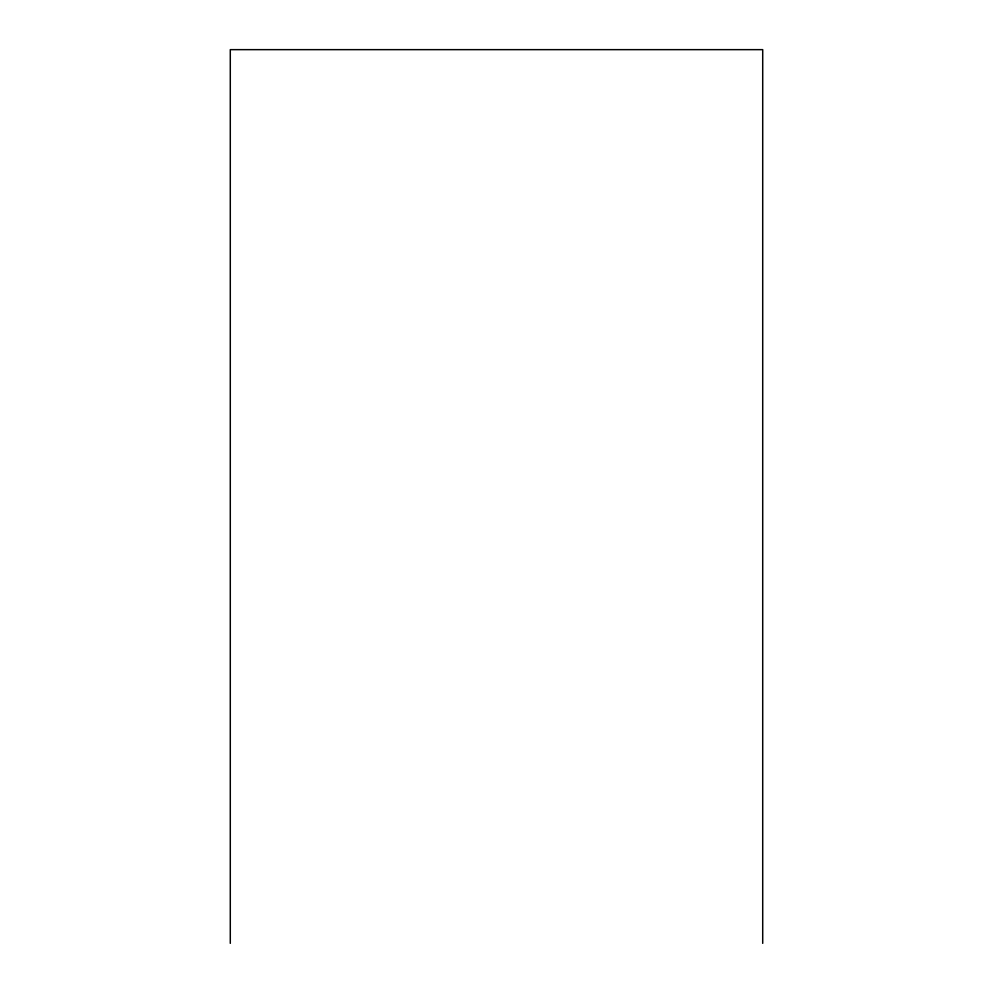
<?xml version="1.0" encoding="UTF-8"?>
<svg xmlns="http://www.w3.org/2000/svg" width="993" height="993" viewBox="0 0 993 993"><rect width="100%" height="100%" fill="white"/><g stroke="black" fill="none" stroke-linecap="round" stroke-linejoin="round"><path stroke-width="1.49" d="M762.711 943.35L762.711 49.65L230.289 49.65L230.289 943.35"/></g></svg>
